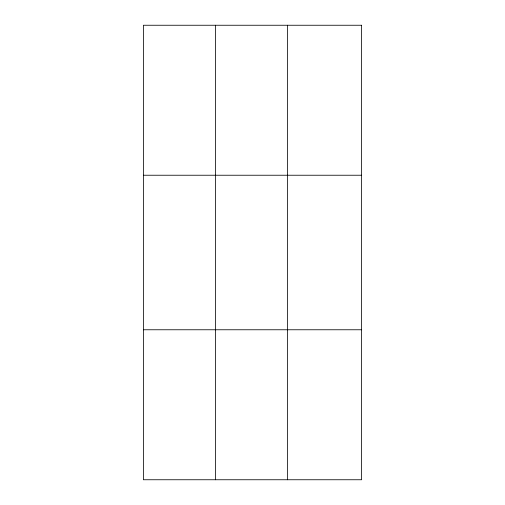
<?xml version="1.0" encoding="UTF-8"?>
<svg xmlns="http://www.w3.org/2000/svg" width="505" height="505" viewBox="0 0 505 505"><rect width="100%" height="100%" fill="white"/><g stroke="black" fill="none" stroke-linecap="round" stroke-linejoin="round"><path stroke-width="0.76" d="M215.401 25.25L215.401 479.75M287.414 25.25L287.414 479.75M143.395 175.235L361.605 175.235M143.395 329.765L361.605 329.765M361.605 25.25L361.605 479.75L143.395 479.75L143.395 25.25L361.605 25.25"/></g></svg>
